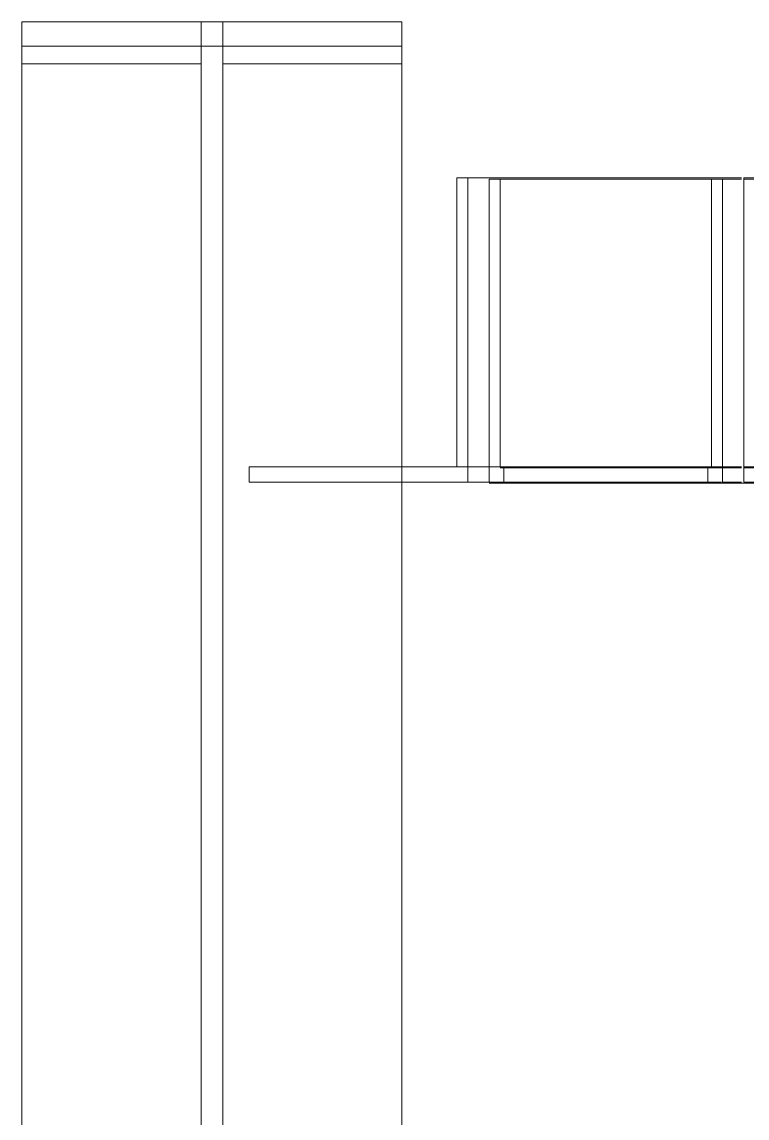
# Model space of a CAD drawing. Header units: centimetres. Extents: x -13617 to -9515, y -261 to 6553.
# Drawn here: x -11362.56 to -11338.71, y 6015.39 to 6051.43 of the extents above; entities that cross this region are included whole.
import ezdxf

# ---------------------------------------------------------------- set-up
doc = ezdxf.new("R2010")
doc.units = ezdxf.units.CM
doc.linetypes.add('_Overhead', pattern=[0.47625, 0.3175, -0.15875])
doc.layers.add('S-BEAM', color=7, linetype='Continuous', lineweight=9)
doc.layers.add('S-COLS', color=7, linetype='Continuous', lineweight=9)

# ---------------------------------------------------------------- blocks, each defined once
blk = doc.blocks.new('RVR_Tensor angular doble L - d_25 mm-1744881-Planta patio maniobras')
at = {"layer": 'S-BEAM', "color": 254, "true_color": 0xcccccc}
for p, q in [((-4.672, -4.465), (-4.672, 5.035)), ((-4.672, 5.035), (-4.312, 5.035)), ((4.691, 5.035), (-4.672, 5.035)), ((-4.312, 5.035), (-4.312, -4.965)), ((4.691, 5.035), (-4.312, 5.035)), ((-3.606, -4.965), (-3.606, 5)), ((-3.606, 5), (-3.247, 5)), ((-3.606, 5), (3.701, 5)), ((-3.247, 5), (-3.247, -4.465)), ((-3.247, 5), (3.701, 5)), ((3.701, 5), (4.691, 5)), ((3.701, 5), (4.691, 5)), ((159.591, 5.035), (4.766, 5.035)), ((159.591, 5.035), (4.766, 5.035)), ((4.767, 5), (159.591, 5)), ((4.767, 5), (159.591, 5)), ((-11.5, -4.965), (-11.5, -4.465)), ((-11.5, -4.465), (-6.48, -4.465)), ((-6.48, -4.465), (-11.5, -4.465)), ((-6.48, -4.465), (-4.672, -4.465)), ((3.702, -4.465), (-6.48, -4.465)), ((3.702, -4.465), (-4.672, -4.465)), ((-3.247, -4.5), (-3.127, -4.5)), ((-3.247, -4.5), (-3.127, -4.5)), ((-3.127, -4.5), (3.581, -4.5)), ((-3.127, -4.5), (4.691, -4.5)), ((3.581, -4.5), (4.691, -4.5)), ((3.581, -4.509), (3.581, -4.965)), ((4.691, -4.465), (3.702, -4.465)), ((4.691, -4.465), (3.702, -4.465)), ((5.125, -4.465), (4.766, -4.465)), ((5.125, -4.465), (4.766, -4.465)), ((4.766, -4.5), (159.591, -4.5)), ((4.766, -4.5), (159.591, -4.5)), ((-6.48, -4.965), (-11.5, -4.965)), ((-6.48, -4.965), (-11.5, -4.965)), ((-4.312, -4.965), (-6.48, -4.965)), ((-3.127, -4.965), (-6.48, -4.965)), ((-4.312, -4.965), (-3.127, -4.965)), ((-3.127, -5), (-3.606, -5)), ((-3.127, -5), (-3.606, -5)), ((-3.127, -4.965), (4.035, -4.965)), ((4.035, -4.965), (-3.127, -4.965)), ((3.581, -5), (-3.127, -5)), ((159.591, -5), (-3.127, -5)), ((3.581, -5), (159.591, -5)), ((4.06, -4.965), (4.691, -4.965)), ((4.691, -4.965), (4.06, -4.965)), ((4.766, -4.965), (159.591, -4.965)), ((159.591, -4.965), (4.766, -4.965))]:
    blk.add_line(p, q, dxfattribs=at)
blk = doc.blocks.new('RVR_Tensor angular doble L - d_25 mm-1744882-Planta patio maniobras')
at = {"layer": 'S-BEAM', "color": 254, "true_color": 0xcccccc}
for p, q in [((771.872, 5), (609.153, 5)), ((609.153, 5), (764.685, 5)), ((763.978, 4.965), (609.153, 4.965)), ((763.978, 4.965), (756.791, 4.965)), ((763.978, -5.035), (763.978, 4.965)), ((764.685, 5), (764.685, -5)), ((771.872, 5), (764.685, 5)), ((771.872, 4.5), (771.872, 5)), ((763.978, 4.5), (609.153, 4.5)), ((763.978, 4.5), (609.153, 4.5)), ((771.872, 4.5), (764.053, 4.5)), ((765.044, 4.5), (764.053, 4.5)), ((765.044, -5), (765.044, 4.5)), ((765.044, 4.5), (771.872, 4.5)), ((763.977, -5), (609.153, -5)), ((763.977, -5), (609.153, -5)), ((609.153, -5.035), (763.978, -5.035)), ((763.619, -5.035), (763.978, -5.035)), ((765.044, -5), (764.053, -5)), ((764.685, -5), (764.053, -5)), ((764.685, -5), (765.044, -5))]:
    blk.add_line(p, q, dxfattribs=at)
blk = doc.blocks.new('PQ_RVR_EST-01_ZZ_ZZ_MO_T_A_rvt-1-Planta patio maniobras')
at = {"layer": 'S-BEAM', "color": 254, "true_color": 0xcccccc}
for p, q in [((-11362.564, 6006.309), (-11362.564, 6051.434)), ((-11362.564, 6051.434), (-11356.669, 6051.434)), ((-11356.669, 6051.434), (-11362.564, 6051.434)), ((-11362.564, 6051.434), (-11356.669, 6051.434)), ((-11350.064, 6051.434), (-11362.564, 6051.434)), ((-11362.564, 6050.635), (-11362.564, 6051.434)), ((-11362.564, 6050.635), (-11362.564, 6051.434)), ((-11362.564, 6006.309), (-11362.564, 6051.434)), ((-11356.669, 6051.434), (-11355.959, 6051.434)), ((-11356.669, 6050.635), (-11356.669, 6051.434)), ((-11356.669, 6006.309), (-11356.669, 6051.434)), ((-11355.959, 6051.434), (-11350.064, 6051.434)), ((-11350.064, 6051.434), (-11355.959, 6051.434)), ((-11355.959, 6051.434), (-11350.064, 6051.434)), ((-11355.959, 5544.811), (-11355.959, 6051.434)), ((-11355.959, 6050.635), (-11355.959, 6051.434)), ((-11350.064, 6051.434), (-11350.064, 5957.907)), ((-11350.064, 5957.907), (-11350.064, 6051.434)), ((-11350.064, 6050.635), (-11350.064, 6051.434)), ((-11350.064, 6050.635), (-11350.064, 6051.434)), ((-11362.564, 6013.677), (-11362.564, 6050.053)), ((-11362.564, 6013.677), (-11362.564, 6050.053)), ((-11350.064, 5957.907), (-11350.064, 6050.053)), ((-11350.064, 5957.907), (-11350.064, 6050.053)), ((-11356.669, 6013.677), (-11356.669, 6036.472))]:
    blk.add_line(p, q, dxfattribs=at)
at = {"layer": 'S-COLS', "color": 253, "true_color": 0xaaaaaa}
for p, q in [((-11362.564, 6050.635), (-11350.064, 6050.635)), ((-11362.564, 6050.053), (-11362.564, 6050.635)), ((-11350.064, 6050.635), (-11350.064, 6050.053)), ((-11356.669, 6050.053), (-11362.564, 6050.053)), ((-11356.669, 6013.677), (-11356.669, 6050.053)), ((-11356.669, 6013.677), (-11356.669, 6050.053)), ((-11355.959, 6006.957), (-11355.959, 6050.053)), ((-11355.959, 6050.053), (-11355.959, 5935.217)), ((-11350.064, 6050.053), (-11355.959, 6050.053))]:
    blk.add_line(p, q, dxfattribs=at)
at = {"layer": 'S-BEAM', "color": 254, "linetype": '_Overhead', "lineweight": 9, "true_color": 0xd4d4d4}
blk.add_blockref('RVR_Tensor angular doble L - d_25 mm-1744881-Planta patio maniobras', (-11343.584, 6041.267), dxfattribs=at)
at = {"layer": 'S-BEAM', "color": 254, "linetype": '_Overhead', "lineweight": 9, "true_color": 0xd4d4d4, "rotation": 180}
blk.add_blockref('RVR_Tensor angular doble L - d_25 mm-1744882-Planta patio maniobras', (-10574.84, 6041.267), dxfattribs=at)

msp = doc.modelspace()

# ---------------------------------------------------------------- block references
at = {"lineweight": 5}
msp.add_blockref('PQ_RVR_EST-01_ZZ_ZZ_MO_T_A_rvt-1-Planta patio maniobras', (0, 0), dxfattribs=at)

doc.saveas('drawing.dxf')
